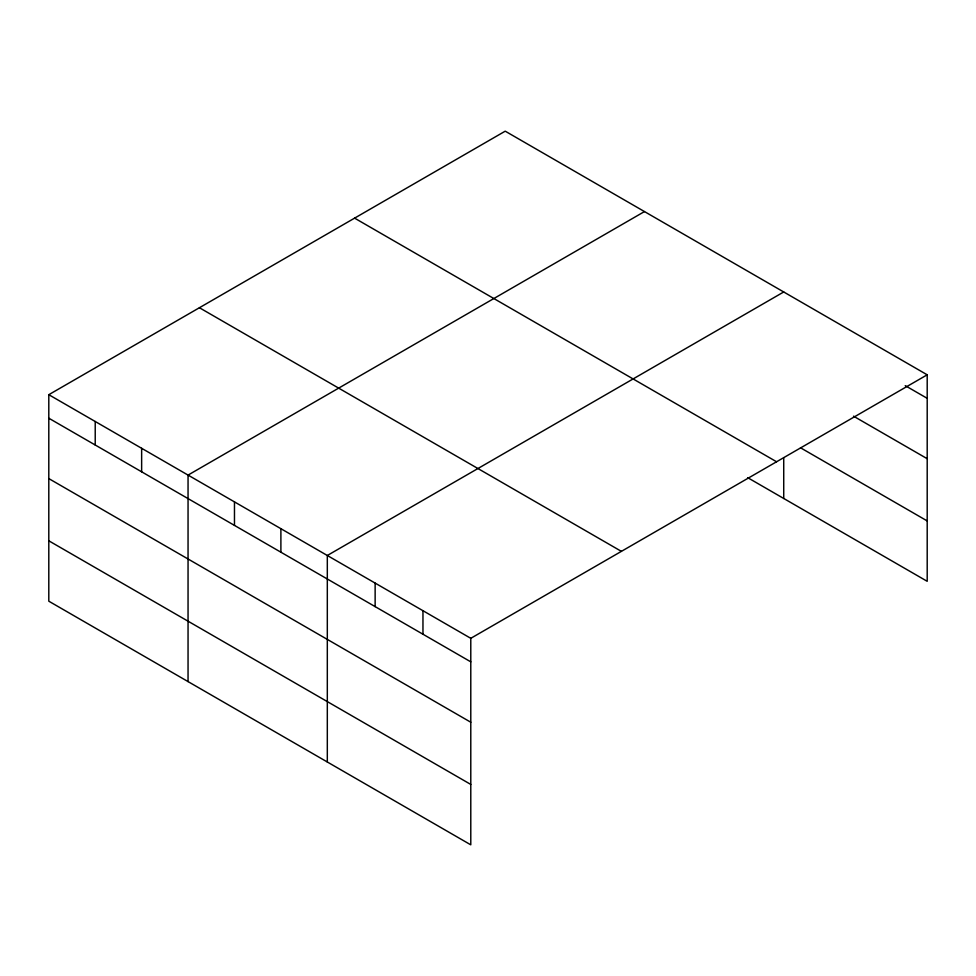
<?xml version="1.0" encoding="UTF-8"?>
<svg xmlns="http://www.w3.org/2000/svg" width="976" height="976" viewBox="0 0 976 976"><rect width="100%" height="100%" fill="white"/><g stroke="black" fill="none" stroke-linecap="round" stroke-linejoin="round"><path stroke-width="1.46" d="M747.628 477.63L927.2 581.306L927.2 374.808L505.214 131.174L48.8 394.694L48.8 601.192L470.786 844.826L470.786 638.316L48.8 394.694M644.465 211.572L188.051 475.092L188.051 681.59M783.728 291.97L327.314 555.49L327.314 761.988M470.786 638.316L927.2 374.808M905.228 385.642L927.2 398.33M853.524 416.179L927.2 458.708M800.527 447.789L927.2 520.928M354.593 218.136L776.579 461.77M199.421 307.733L621.407 551.367M48.8 418.204L470.786 661.838M48.8 478.594L470.786 722.228M48.8 540.802L470.786 784.436M783.728 457.72L783.728 498.48M422.962 610.708L422.962 634.229M375.138 583.099L375.138 606.621M280.893 528.687L280.893 552.209M234.472 501.884L234.472 525.405M141.642 448.289L141.642 471.811M95.221 421.486L95.221 445.007"/></g></svg>
